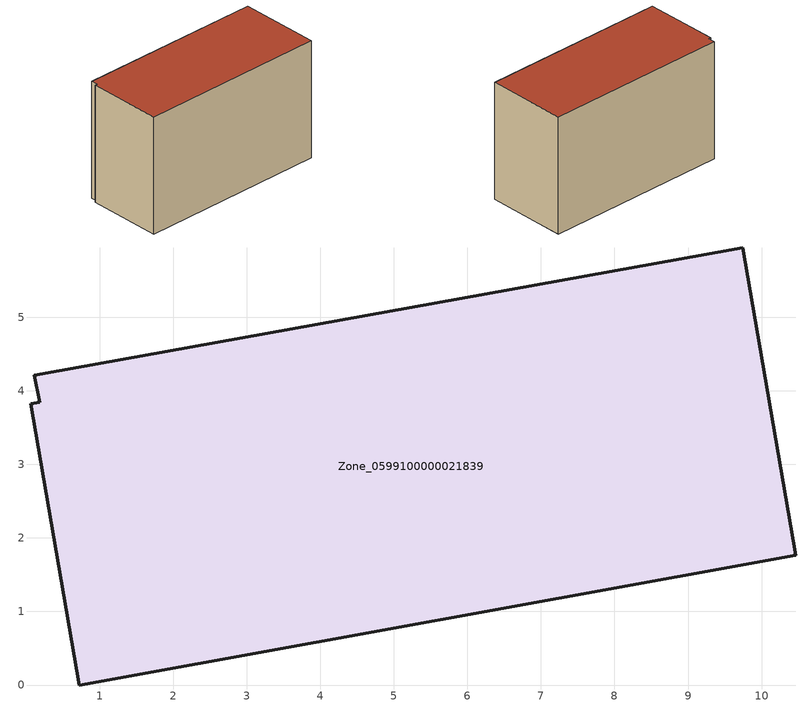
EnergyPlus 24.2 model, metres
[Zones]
Zone_0599100000021839
 floor ground (C_G): 0.11,4.21 9.74,5.94 10.46,1.76 0.72,0 0.06,3.82 0.19,3.84 z0
 wall outside (C_F): 10.46,1.76 9.74,5.94 0.11,4.21 0.19,3.84 0.06,3.82 0.72,0 10.46,1.76 z0:6.18
 roof outside (C_R): 9.74,5.94 0.11,4.21 0.19,3.84 0.06,3.82 0.72,0 10.46,1.76 z6.18
[BUILDING]
Pand.0599100000021839: North Axis=0; Terrain=City; Loads Convergence Tolerance Value=0.04; Temperature Convergence Tolerance Value=0.4; Solar Distribution=FullExterior; Maximum Number of Warmup Days=25; Minimum Number of Warmup Days=1
[Site:Location]
Rotterdam.The.Hague.AP_ZH_NLD Design_Conditions: Latitude=51.96; Longitude=4.45; Time Zone=1; Elevation=-4.5
[SITE:GROUNDTEMPERATURE:BUILDINGSURFACE]
18, 18, 18, 18, 18, 18, 18, 18, 18, 18, 18, 18
[MATERIAL] Thermal Absorptance=0.9; Solar Absorptance=0.7; Visible Absorptance=0.7
Name | Roughness | Thickness | Conductivity | Density | Specific Heat
G.TI.1946 | MediumSmooth | 0.15 | 1 | 540 | 1210
F.TI.1946 | Rough | 0.3 | 0.857143 | 1920 | 840
R.TI.1946 | MediumRough | 0.2 | 0.1 | 1500 | 1000
[CONSTRUCTION]
C_G: G.TI.1946
C_F: F.TI.1946
C_R: R.TI.1946
[ZONE]
Zone_0599100000021839: Type=1; Multiplier=1; Ceiling Height=Autocalculate; Volume=Autocalculate; Floor Area=autocalculate; Part of Total Floor Area=Yes
[ZONEINFILTRATION:DESIGNFLOWRATE]
Infil_Zone_0599100000021839: Zone or ZoneList or Space or SpaceList=Zone_0599100000021839; Schedule=AlwaysOn; Design Flow Rate Calculation Method=Flow/Area; Flow Rate per Floor Area=0.003; Constant Term Coefficient=1; Temperature Term Coefficient=0; Velocity Term Coefficient=0; Velocity Squared Term Coefficient=0
[HVACTEMPLATE:ZONE:IDEALLOADSAIRSYSTEM]
Zone_0599100000021839: Maximum Heating Supply Air Temperature=50; Minimum Cooling Supply Air Temperature=13; Maximum Heating Supply Air Humidity Ratio=0.0156; Minimum Cooling Supply Air Humidity Ratio=0.0077; Heating Limit=NoLimit; Cooling Limit=NoLimit; Dehumidification Control Type=ConstantSensibleHeatRatio; Cooling Sensible Heat Ratio=0.7; Dehumidification Setpoint=60; Humidification Control Type=None; Humidification Setpoint=30; Outdoor Air Method=None; Outdoor Air Flow Rate per Person=0.00944; Outdoor Air Flow Rate per Zone Floor Area=0; Outdoor Air Flow Rate per Zone=0; Demand Controlled Ventilation Type=None; Outdoor Air Economizer Type=NoEconomizer; Heat Recovery Type=None; Sensible Heat Recovery Effectiveness=0.7; Latent Heat Recovery Effectiveness=0.65
[ZONECONTROL:THERMOSTAT]
ThermostatControl_Zone_0599100000021839: Zone or ZoneList=Zone_0599100000021839; Control Type Schedule=DualSetpointControlType; Control 1=Thermostat_Zone_0599100000021839; Temperature Difference Between Cutout And Setpoint=0
[THERMOSTATSETPOINT:DUALSETPOINT]
Thermostat_Zone_0599100000021839: Heating Setpoint Temperature Schedule=HeatingSetpoint_Zone_0599100000021839; Cooling Setpoint Temperature Schedule=CoolingSetpoint_Zone_0599100000021839
[SCHEDULE:COMPACT]
HeatingSetpoint_Zone_0599100000021839: Through: 12/31, For: AllDays, Until: 24:00, 21
CoolingSetpoint_Zone_0599100000021839: Through: 12/31, For: AllDays, Until: 24:00, 24
DualSetpointControlType: Through: 12/31, For: AllDays, Until: 24:00, 4
AlwaysOn: Through: 12/31, For: AllDays, Until: 24:00, 1
